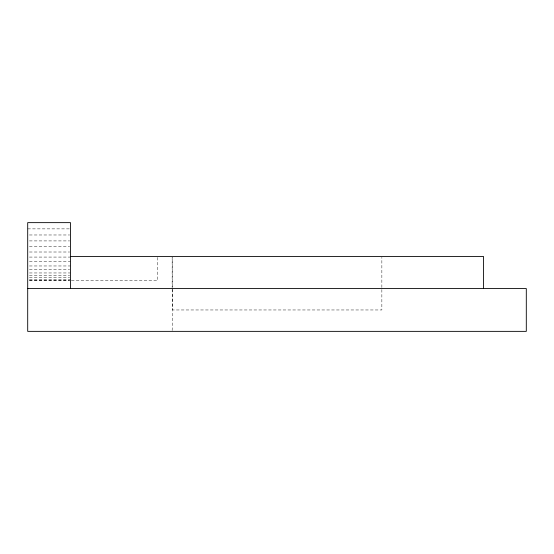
<?xml version="1.0" encoding="UTF-8"?>
<svg xmlns="http://www.w3.org/2000/svg" width="554" height="554" viewBox="0 0 554 554"><rect width="100%" height="100%" fill="white"/><g stroke="black" fill="none" stroke-linecap="round" stroke-linejoin="round"><path stroke-width="0.42" stroke-dasharray="2.77 2.08" d="M172.162 330.509L172.682 309.963L172.155 257.333L172.142 288.565M27.7 228.871L69.645 228.871M29.41 234.979L69.645 234.979M29.41 240.914L69.645 240.914M29.41 246.606L69.645 246.606M29.41 252.008L69.645 252.008M29.41 257.07L70.496 257.07M29.41 261.737L70.496 261.737M29.41 265.968L70.496 265.968M29.41 269.722L69.645 269.722M29.41 272.963L70.496 272.963M29.41 275.657L69.645 275.657M29.41 277.776L69.645 277.776M29.41 279.306L70.496 279.306M29.41 280.234L69.645 280.234M29.41 280.539L69.645 280.539M71.362 280.539L157.682 280.539L157.682 256.467M172.162 289.423L172.682 309.963L381.858 309.963L381.858 257.312"/><path stroke-width="0.83" d="M70.496 256.467L483.504 256.467L483.504 288.565M27.7 288.565L526.3 288.565L526.3 331.361L27.7 331.361L27.7 222.639L70.496 222.639L70.496 288.565"/></g></svg>
